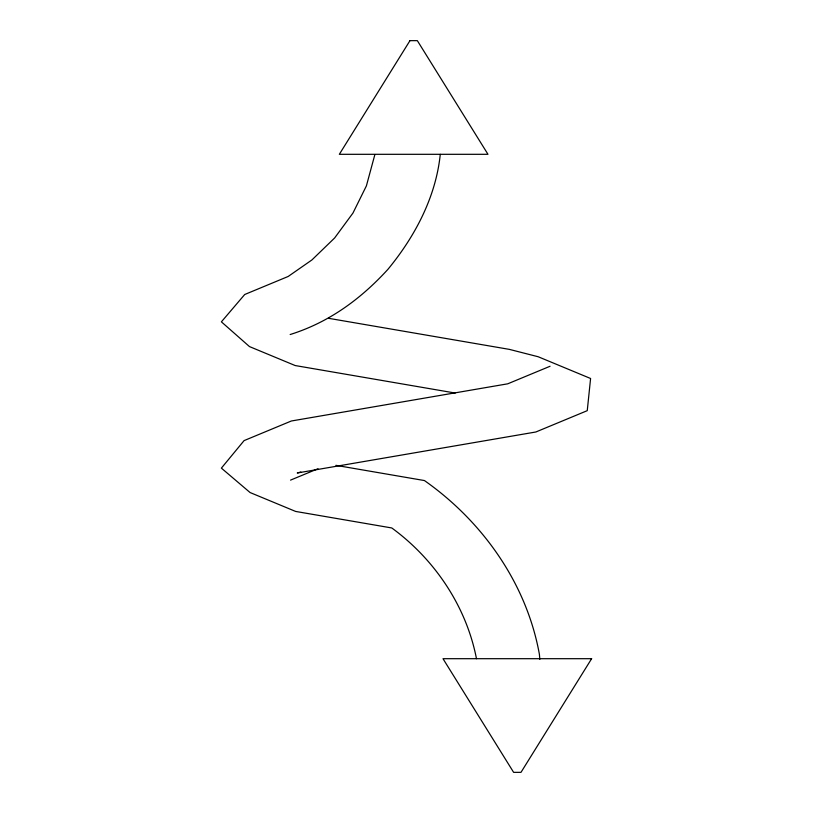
<?xml version="1.0" encoding="UTF-8"?>
<svg xmlns="http://www.w3.org/2000/svg" width="813" height="813" viewBox="0 0 813 813"><rect width="100%" height="100%" fill="white"/><g stroke="black" fill="none" stroke-linecap="round" stroke-linejoin="round"><path stroke-width="1.22" d="M374.844 154.663L366.399 185.872L352.954 213.067L334.631 237.975L311.928 259.936L288.168 276.471L244.713 294.499L221.39 321.846L249.469 346.582L295.19 365.545L455.209 393.045M440.27 154.338C435.88 197.112 414.915 236.573 387.872 269.398C360.647 299.164 328.95 322.385 290.16 334.529M550.066 366.257L507.739 383.817L291.359 420.992L244.093 440.605L221.38 468.125L250.089 492.546L295.637 511.438L391.785 527.962C434.66 559.324 466.327 606.335 476.479 658.723M290.546 480.117L317.995 468.735M300.851 472.038L297.253 472.983L535.858 431.988L587.25 410.667L590.594 378.492L538.165 356.744L509.365 349.377L328.696 318.33M335.901 465.341L424.437 480.554C482.719 521.55 526.661 583.632 539.405 654.353L539.832 659.363M409.965 40.65L339.336 154.307L487.973 154.307L417.343 40.65L409.965 40.65M591.62 658.693L520.991 772.35L513.623 772.35L442.994 658.693L591.62 658.693"/></g></svg>
